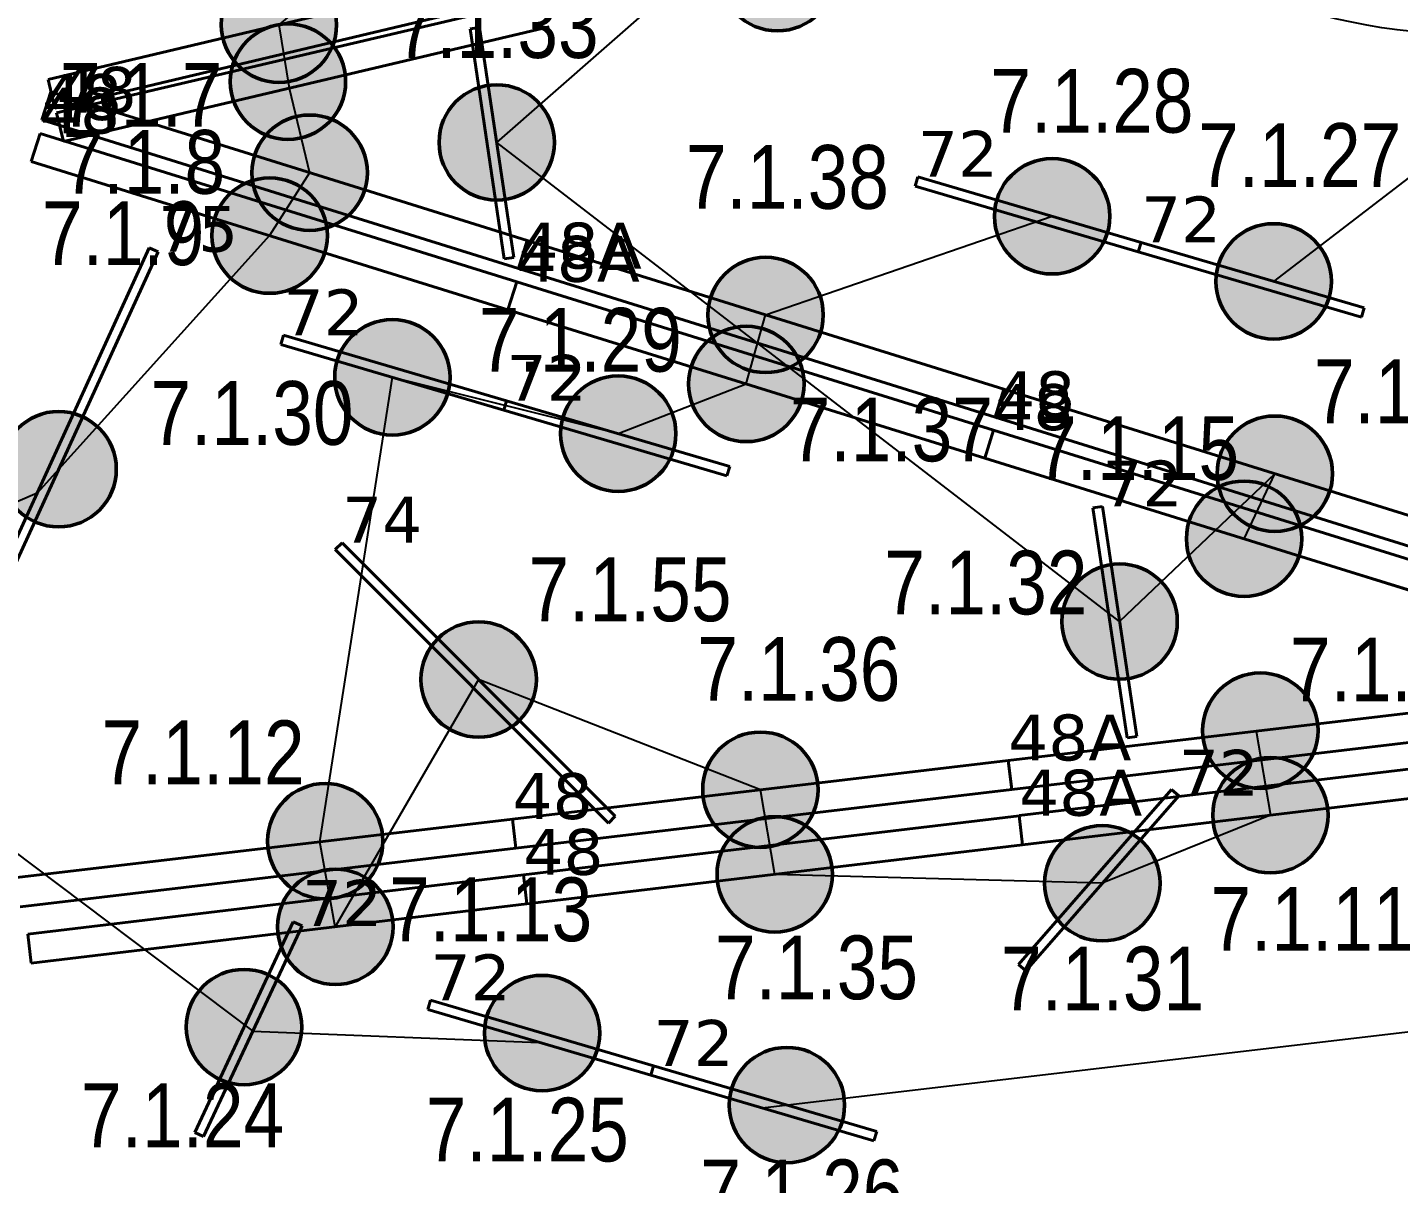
# Model space of a CAD drawing. Header units: millimetres. Extents: x -243740 to 150609, y -473655 to -165121.
# Drawn here: x -8332 to -2954, y -396928 to -392394 of the extents above; entities that cross this region are included whole.
import ezdxf
from ezdxf.enums import TextEntityAlignment as Align

# ---------------------------------------------------------------- set-up
doc = ezdxf.new("R2010")
doc.units = ezdxf.units.MM
doc.layers.add('_Гр.ЩД-1C.10.4.I6.1', color=6, linetype='Continuous')
for name, color, linetype, lineweight in [('_освещение_dali', 3, 'Continuous', 50), ('DLX_FL2_LUM 1', 5, 'Continuous', 40), ('DLX_FL2_LUM 18', 5, 'Continuous', 40), ('DLX_FL2_LUM 24', 5, 'Continuous', 40), ('DLX_FL2_LUM 25', 5, 'Continuous', 40)]:
    doc.layers.add(name, color=color, linetype=linetype, lineweight=lineweight)
doc.layers.add('DLX_FL2_LUM 19', color=7, linetype='Continuous', lineweight=40, true_color=0xf92306)
doc.styles.get("Standard").update_dxf_attribs({"font": 'ARIALN.TTF'})
doc.styles.add('TableTextStyle', font='')
doc.styles.get('TableTextStyle').set_extended_font_data('VERDANA.TTF')
doc.linetypes.add('Truba', pattern='A,3e-05,[4,MSH_7,S=1,R=0,X=0,Y=0],-3.022072', length=3.022102)

# ---------------------------------------------------------------- blocks, each defined once
blk = doc.blocks.new('A$Caabd1818')
at = {"layer": 'DLX_FL2_LUM 1'}
for points in [[(-10565.2, 5121.9, 0), (-10527.6, 5127.5, 0)], [(-10527.6, 5127.5, 0), (-10565.2, 5121.9, 0)], [(-10527.6, 5127.5, 0), (-10565.2, 5121.9, 0)], [(-10565.2, 5121.9, 0), (-10527.6, 5127.5, 0)], [(-10430.8, 4219.9, 0), (-10565.2, 5121.9, 0)], [(-10565.2, 5121.9, 0), (-10565.2, 5121.9, 0)], [(-10565.2, 5121.9, 0), (-10430.8, 4219.9, 0)], [(-10565.2, 5121.9, 0), (-10565.2, 5121.9, 0)], [(-10565.2, 5121.9, 0), (-10430.8, 4219.9, 0)], [(-10430.8, 4219.9, 0), (-10565.2, 5121.9, 0)], [(-10527.6, 5127.5, 0), (-10527.6, 5127.5, 0)], [(-10527.6, 5127.5, 0), (-10393.3, 4225.5, 0)], [(-10393.3, 4225.5, 0), (-10527.6, 5127.5, 0)], [(-10527.6, 5127.5, 0), (-10527.6, 5127.5, 0)], [(-10393.3, 4225.5, 0), (-10527.6, 5127.5, 0)], [(-10527.6, 5127.5, 0), (-10393.3, 4225.5, 0)], [(-8819.1, 4505.4, 0), (-8808.4, 4541.9, 0)], [(-8808.4, 4541.9, 0), (-8819.1, 4505.4, 0)], [(-8808.4, 4541.9, 0), (-8819.1, 4505.4, 0)], [(-8819.1, 4505.4, 0), (-8808.4, 4541.9, 0)], [(-8808.4, 4541.9, 0), (-8808.4, 4541.9, 0)], [(-8808.4, 4541.9, 0), (-7933.4, 4284.6, 0)], [(-7933.4, 4284.6, 0), (-8808.4, 4541.9, 0)], [(-8808.4, 4541.9, 0), (-8808.4, 4541.9, 0)], [(-7933.4, 4284.6, 0), (-8808.4, 4541.9, 0)], [(-8808.4, 4541.9, 0), (-7933.4, 4284.6, 0)], [(-7944.1, 4248.2, 0), (-8819.1, 4505.4, 0)], [(-8819.1, 4505.4, 0), (-8819.1, 4505.4, 0)], [(-8819.1, 4505.4, 0), (-7944.1, 4248.2, 0)], [(-8819.1, 4505.4, 0), (-8819.1, 4505.4, 0)], [(-8819.1, 4505.4, 0), (-7944.1, 4248.2, 0)], [(-7944.1, 4248.2, 0), (-8819.1, 4505.4, 0)], [(-7944.1, 4248.2, 0), (-7933.4, 4284.7, 0)], [(-7933.4, 4284.7, 0), (-7944.1, 4248.2, 0)], [(-7933.4, 4284.7, 0), (-7944.1, 4248.2, 0)], [(-7944.1, 4248.2, 0), (-7933.4, 4284.7, 0)], [(-7933.4, 4284.6, 0), (-7944.1, 4248.2, 0)], [(-7944.1, 4248.2, 0), (-7933.4, 4284.6, 0)], [(-7944.1, 4248.2, 0), (-7933.4, 4284.6, 0)], [(-7933.4, 4284.6, 0), (-7944.1, 4248.2, 0)], [(-7933.4, 4284.7, 0), (-7933.4, 4284.7, 0)], [(-7933.4, 4284.7, 0), (-7058.5, 4027.4, 0)], [(-7058.5, 4027.4, 0), (-7933.4, 4284.7, 0)], [(-7933.4, 4284.7, 0), (-7933.4, 4284.7, 0)], [(-7058.5, 4027.4, 0), (-7933.4, 4284.7, 0)], [(-7933.4, 4284.7, 0), (-7058.5, 4027.4, 0)], [(-7933.4, 4284.6, 0), (-7933.4, 4284.6, 0)], [(-7933.4, 4284.6, 0), (-7933.4, 4284.6, 0)], [(-10393.3, 4225.5, 0), (-10430.8, 4219.9, 0)], [(-10430.8, 4219.9, 0), (-10393.3, 4225.5, 0)], [(-10430.8, 4219.9, 0), (-10393.3, 4225.5, 0)], [(-10393.3, 4225.5, 0), (-10430.8, 4219.9, 0)], [(-10430.8, 4219.9, 0), (-10430.8, 4219.9, 0)], [(-10430.8, 4219.9, 0), (-10430.8, 4219.9, 0)], [(-10393.3, 4225.5, 0), (-10393.3, 4225.5, 0)], [(-10393.3, 4225.5, 0), (-10393.3, 4225.5, 0)], [(-7944.1, 4248.2, 0), (-7944.1, 4248.2, 0)], [(-7944.1, 4248.2, 0), (-7944.1, 4248.2, 0)], [(-7069.2, 3991, 0), (-7944.1, 4248.2, 0)], [(-7944.1, 4248.2, 0), (-7944.1, 4248.2, 0)], [(-7944.1, 4248.2, 0), (-7069.2, 3991, 0)], [(-7944.1, 4248.2, 0), (-7944.1, 4248.2, 0)], [(-7944.1, 4248.2, 0), (-7069.2, 3991, 0)], [(-7069.2, 3991, 0), (-7944.1, 4248.2, 0)], [(-7058.5, 4027.4, 0), (-7069.2, 3991, 0)], [(-7069.2, 3991, 0), (-7058.5, 4027.4, 0)], [(-7069.2, 3991, 0), (-7058.5, 4027.4, 0)], [(-7058.5, 4027.4, 0), (-7069.2, 3991, 0)], [(-7069.2, 3991, 0), (-7069.2, 3991, 0)], [(-7069.2, 3991, 0), (-7069.2, 3991, 0)], [(-7058.5, 4027.4, 0), (-7058.5, 4027.4, 0)], [(-7058.5, 4027.4, 0), (-7058.5, 4027.4, 0)], [(-11307.3, 3884.1, 0), (-11296.6, 3920.5, 0)], [(-11296.6, 3920.5, 0), (-11307.3, 3884.1, 0)], [(-11296.6, 3920.5, 0), (-11307.3, 3884.1, 0)], [(-11307.3, 3884.1, 0), (-11296.6, 3920.5, 0)], [(-10432.4, 3626.8, 0), (-11307.3, 3884.1, 0)], [(-11307.3, 3884.1, 0), (-11307.3, 3884.1, 0)], [(-11307.3, 3884.1, 0), (-10432.4, 3626.8, 0)], [(-11307.3, 3884.1, 0), (-11307.3, 3884.1, 0)], [(-11307.3, 3884.1, 0), (-10432.4, 3626.8, 0)], [(-10432.4, 3626.8, 0), (-11307.3, 3884.1, 0)], [(-11296.6, 3920.5, 0), (-11296.6, 3920.5, 0)], [(-11296.6, 3920.5, 0), (-10421.7, 3663.3, 0)], [(-10421.7, 3663.3, 0), (-11296.6, 3920.5, 0)], [(-11296.6, 3920.5, 0), (-11296.6, 3920.5, 0)], [(-10421.7, 3663.3, 0), (-11296.6, 3920.5, 0)], [(-11296.6, 3920.5, 0), (-10421.7, 3663.3, 0)], [(-10421.7, 3663.3, 0), (-10432.4, 3626.8, 0)], [(-10432.4, 3626.8, 0), (-10421.7, 3663.3, 0)], [(-10432.4, 3626.8, 0), (-10421.7, 3663.3, 0)], [(-10421.7, 3663.3, 0), (-10432.4, 3626.8, 0)], [(-10432.4, 3626.9, 0), (-10421.6, 3663.3, 0)], [(-10421.6, 3663.3, 0), (-10432.4, 3626.9, 0)], [(-10421.6, 3663.3, 0), (-10432.4, 3626.9, 0)], [(-10432.4, 3626.9, 0), (-10421.6, 3663.3, 0)], [(-10421.7, 3663.3, 0), (-10421.7, 3663.3, 0)], [(-10421.7, 3663.3, 0), (-10421.7, 3663.3, 0)], [(-10421.6, 3663.3, 0), (-10421.6, 3663.3, 0)], [(-10421.6, 3663.3, 0), (-9546.7, 3406.1, 0)], [(-9546.7, 3406.1, 0), (-10421.6, 3663.3, 0)], [(-10421.6, 3663.3, 0), (-10421.6, 3663.3, 0)], [(-9546.7, 3406.1, 0), (-10421.6, 3663.3, 0)], [(-10421.6, 3663.3, 0), (-9546.7, 3406.1, 0)], [(-9557.4, 3369.6, 0), (-10432.4, 3626.9, 0)], [(-10432.4, 3626.9, 0), (-10432.4, 3626.9, 0)], [(-10432.4, 3626.9, 0), (-9557.4, 3369.6, 0)], [(-10432.4, 3626.9, 0), (-10432.4, 3626.9, 0)], [(-10432.4, 3626.9, 0), (-9557.4, 3369.6, 0)], [(-9557.4, 3369.6, 0), (-10432.4, 3626.9, 0)], [(-10432.4, 3626.8, 0), (-10432.4, 3626.8, 0)], [(-10432.4, 3626.8, 0), (-10432.4, 3626.8, 0)], [(-9546.7, 3406.1, 0), (-9557.4, 3369.6, 0)], [(-9557.4, 3369.6, 0), (-9546.7, 3406.1, 0)], [(-9557.4, 3369.6, 0), (-9546.7, 3406.1, 0)], [(-9546.7, 3406.1, 0), (-9557.4, 3369.6, 0)], [(-9546.7, 3406.1, 0), (-9546.7, 3406.1, 0)], [(-9546.7, 3406.1, 0), (-9546.7, 3406.1, 0)], [(-9557.4, 3369.6, 0), (-9557.4, 3369.6, 0)], [(-9557.4, 3369.6, 0), (-9557.4, 3369.6, 0)], [(-8122.2, 3243.3, 0), (-8084.6, 3248.9, 0)], [(-8084.6, 3248.9, 0), (-8122.2, 3243.3, 0)], [(-8084.6, 3248.9, 0), (-8122.2, 3243.3, 0)], [(-8122.2, 3243.3, 0), (-8084.6, 3248.9, 0)], [(-7987.9, 2341.2, 0), (-8122.2, 3243.3, 0)], [(-8122.2, 3243.3, 0), (-8122.2, 3243.3, 0)], [(-8122.2, 3243.3, 0), (-7987.9, 2341.2, 0)], [(-8122.2, 3243.3, 0), (-8122.2, 3243.3, 0)], [(-8122.2, 3243.3, 0), (-7987.9, 2341.2, 0)], [(-7987.9, 2341.2, 0), (-8122.2, 3243.3, 0)], [(-8084.6, 3248.9, 0), (-8084.6, 3248.9, 0)], [(-8084.6, 3248.9, 0), (-7950.3, 2346.8, 0)], [(-7950.3, 2346.8, 0), (-8084.6, 3248.9, 0)], [(-8084.6, 3248.9, 0), (-8084.6, 3248.9, 0)], [(-7950.3, 2346.8, 0), (-8084.6, 3248.9, 0)], [(-8084.6, 3248.9, 0), (-7950.3, 2346.8, 0)], [(-7950.3, 2346.8, 0), (-7987.9, 2341.2, 0)], [(-7987.9, 2341.2, 0), (-7950.3, 2346.8, 0)], [(-7987.9, 2341.2, 0), (-7950.3, 2346.8, 0)], [(-7950.3, 2346.8, 0), (-7987.9, 2341.2, 0)], [(-7987.9, 2341.2, 0), (-7987.9, 2341.2, 0)], [(-7987.9, 2341.2, 0), (-7987.9, 2341.2, 0)], [(-7950.3, 2346.8, 0), (-7950.3, 2346.8, 0)], [(-7950.3, 2346.8, 0), (-7950.3, 2346.8, 0)], [(-8414.2, 1453.4, 0), (-7813.7, 2139.8, 0)], [(-7813.7, 2139.8, 0), (-8414.2, 1453.4, 0)], [(-7813.7, 2139.8, 0), (-8414.2, 1453.4, 0)], [(-8414.2, 1453.4, 0), (-7813.7, 2139.8, 0)], [(-7785.1, 2114.8, 0), (-8385.6, 1428.3, 0)], [(-8385.6, 1428.3, 0), (-7785.1, 2114.8, 0)], [(-8385.6, 1428.3, 0), (-7785.1, 2114.8, 0)], [(-7785.1, 2114.8, 0), (-8385.6, 1428.3, 0)], [(-7813.7, 2139.8, 0), (-7813.7, 2139.8, 0)], [(-7813.7, 2139.8, 0), (-7785.1, 2114.8, 0)], [(-7785.1, 2114.8, 0), (-7813.7, 2139.8, 0)], [(-7813.7, 2139.8, 0), (-7813.7, 2139.8, 0)], [(-7785.1, 2114.8, 0), (-7813.7, 2139.8, 0)], [(-7813.7, 2139.8, 0), (-7785.1, 2114.8, 0)], [(-7785.1, 2114.8, 0), (-7785.1, 2114.8, 0)], [(-7785.1, 2114.8, 0), (-7785.1, 2114.8, 0)], [(-11645.2, 794.6, 0), (-11258.4, 1620.5, 0)], [(-11258.4, 1620.5, 0), (-11645.2, 794.6, 0)], [(-11258.4, 1620.5, 0), (-11645.2, 794.6, 0)], [(-11645.2, 794.6, 0), (-11258.4, 1620.5, 0)], [(-11258.4, 1620.5, 0), (-11258.4, 1620.5, 0)], [(-11258.4, 1620.5, 0), (-11224, 1604.4, 0)], [(-11224, 1604.4, 0), (-11258.4, 1620.5, 0)], [(-11258.4, 1620.5, 0), (-11258.4, 1620.5, 0)], [(-11224, 1604.4, 0), (-11258.4, 1620.5, 0)], [(-11258.4, 1620.5, 0), (-11224, 1604.4, 0)], [(-11224, 1604.4, 0), (-11610.8, 778.4, 0)], [(-11610.8, 778.4, 0), (-11224, 1604.4, 0)], [(-11610.8, 778.4, 0), (-11224, 1604.4, 0)], [(-11224, 1604.4, 0), (-11610.8, 778.4, 0)], [(-11224, 1604.4, 0), (-11224, 1604.4, 0)], [(-11224, 1604.4, 0), (-11224, 1604.4, 0)], [(-8385.6, 1428.3, 0), (-8414.2, 1453.4, 0)], [(-8414.2, 1453.4, 0), (-8414.2, 1453.4, 0)], [(-8414.2, 1453.4, 0), (-8385.6, 1428.3, 0)], [(-8414.2, 1453.4, 0), (-8414.2, 1453.4, 0)], [(-8414.2, 1453.4, 0), (-8385.6, 1428.3, 0)], [(-8385.6, 1428.3, 0), (-8414.2, 1453.4, 0)], [(-8385.6, 1428.3, 0), (-8385.6, 1428.3, 0)], [(-8385.6, 1428.3, 0), (-8385.6, 1428.3, 0)], [(-10730.9, 1276.2, 0), (-10720.2, 1312.6, 0)], [(-10720.2, 1312.6, 0), (-10730.9, 1276.2, 0)], [(-10720.2, 1312.6, 0), (-10730.9, 1276.2, 0)], [(-10730.9, 1276.2, 0), (-10720.2, 1312.6, 0)], [(-10720.2, 1312.6, 0), (-10720.2, 1312.6, 0)], [(-10720.2, 1312.6, 0), (-9845.3, 1055.4, 0)], [(-9845.3, 1055.4, 0), (-10720.2, 1312.6, 0)], [(-10720.2, 1312.6, 0), (-10720.2, 1312.6, 0)], [(-9845.3, 1055.4, 0), (-10720.2, 1312.6, 0)], [(-10720.2, 1312.6, 0), (-9845.3, 1055.4, 0)], [(-9856, 1018.9, 0), (-10730.9, 1276.2, 0)], [(-10730.9, 1276.2, 0), (-10730.9, 1276.2, 0)], [(-10730.9, 1276.2, 0), (-9856, 1018.9, 0)], [(-10730.9, 1276.2, 0), (-10730.9, 1276.2, 0)], [(-10730.9, 1276.2, 0), (-9856, 1018.9, 0)], [(-9856, 1018.9, 0), (-10730.9, 1276.2, 0)], [(-9845.3, 1055.4, 0), (-9856, 1018.9, 0)], [(-9856, 1018.9, 0), (-9845.3, 1055.4, 0)], [(-9856, 1018.9, 0), (-9845.3, 1055.4, 0)], [(-9845.3, 1055.4, 0), (-9856, 1018.9, 0)], [(-9856, 1018.8, 0), (-9845.3, 1055.3, 0)], [(-9845.3, 1055.3, 0), (-9856, 1018.8, 0)], [(-9845.3, 1055.3, 0), (-9856, 1018.8, 0)], [(-9856, 1018.8, 0), (-9845.3, 1055.3, 0)], [(-9845.3, 1055.4, 0), (-9845.3, 1055.4, 0)], [(-9845.3, 1055.4, 0), (-9845.3, 1055.4, 0)], [(-9845.3, 1055.3, 0), (-9845.3, 1055.3, 0)], [(-9845.3, 1055.3, 0), (-8970.3, 798.1, 0)], [(-8970.3, 798.1, 0), (-9845.3, 1055.3, 0)], [(-9845.3, 1055.3, 0), (-9845.3, 1055.3, 0)], [(-8970.3, 798.1, 0), (-9845.3, 1055.3, 0)], [(-9845.3, 1055.3, 0), (-8970.3, 798.1, 0)], [(-9856, 1018.9, 0), (-9856, 1018.9, 0)], [(-9856, 1018.9, 0), (-9856, 1018.9, 0)], [(-8981, 761.6, 0), (-9856, 1018.8, 0)], [(-9856, 1018.8, 0), (-9856, 1018.8, 0)], [(-9856, 1018.8, 0), (-8981, 761.6, 0)], [(-9856, 1018.8, 0), (-9856, 1018.8, 0)], [(-9856, 1018.8, 0), (-8981, 761.6, 0)], [(-8981, 761.6, 0), (-9856, 1018.8, 0)], [(-11610.8, 778.4, 0), (-11645.2, 794.6, 0)], [(-11645.2, 794.6, 0), (-11645.2, 794.6, 0)], [(-11645.2, 794.6, 0), (-11610.8, 778.4, 0)], [(-11645.2, 794.6, 0), (-11645.2, 794.6, 0)], [(-11645.2, 794.6, 0), (-11610.8, 778.4, 0)], [(-11610.8, 778.4, 0), (-11645.2, 794.6, 0)], [(-11610.8, 778.4, 0), (-11610.8, 778.4, 0)], [(-11610.8, 778.4, 0), (-11610.8, 778.4, 0)], [(-8970.3, 798.1, 0), (-8981, 761.6, 0)], [(-8981, 761.6, 0), (-8970.3, 798.1, 0)], [(-8981, 761.6, 0), (-8970.3, 798.1, 0)], [(-8970.3, 798.1, 0), (-8981, 761.6, 0)], [(-8981, 761.6, 0), (-8981, 761.6, 0)], [(-8981, 761.6, 0), (-8981, 761.6, 0)], [(-8970.3, 798.1, 0), (-8970.3, 798.1, 0)], [(-8970.3, 798.1, 0), (-8970.3, 798.1, 0)]]:
    blk.add_polyline3d(points, dxfattribs=at)
at = {"layer": 'DLX_FL2_LUM 18'}
for points in [[(-10315.1, 5376.3, 0), (-12219.9, 4923, 0)], [(-12219.9, 4923, 0), (-10315.1, 5376.3, 0)], [(-10315.1, 5376.3, 0), (-12219.9, 4923, 0)], [(-12219.9, 4923, 0), (-10315.1, 5376.3, 0)], [(-12193.2, 4811.1, 0), (-10288.4, 5264.5, 0)], [(-10288.4, 5264.5, 0), (-12193.2, 4811.1, 0)], [(-10288.4, 5264.5, 0), (-12193.2, 4811.1, 0)], [(-12193.2, 4811.1, 0), (-10288.4, 5264.5, 0)], [(-12186.6, 4792.7, 0), (-10280.8, 5241.5, 0)], [(-10280.8, 5241.5, 0), (-12186.6, 4792.7, 0)], [(-10280.8, 5241.5, 0), (-12186.6, 4792.7, 0)], [(-12186.6, 4792.7, 0), (-10280.8, 5241.5, 0)], [(-10254.4, 5129.6, 0), (-12160.3, 4680.7, 0)], [(-12160.3, 4680.7, 0), (-10254.4, 5129.6, 0)], [(-10254.4, 5129.6, 0), (-12160.3, 4680.7, 0)], [(-12160.3, 4680.7, 0), (-10254.4, 5129.6, 0)], [(-12219.9, 4923, 0), (-12193.2, 4811.1, 0)], [(-12219.9, 4923, 0), (-12219.9, 4923, 0)], [(-12219.9, 4923, 0), (-12193.2, 4811.1, 0)], [(-12193.2, 4811.1, 0), (-12219.9, 4923, 0)], [(-12193.2, 4811.1, 0), (-12219.9, 4923, 0)], [(-12219.9, 4923, 0), (-12219.9, 4923, 0)], [(-12209.9, 4874.4, 0), (-12244.2, 4764.6, 0)], [(-12209.9, 4874.4, 0), (-12244.2, 4764.6, 0)], [(-12244.2, 4764.6, 0), (-12209.9, 4874.4, 0)], [(-12244.2, 4764.6, 0), (-12209.9, 4874.4, 0)], [(-10340.7, 4291.6, 0), (-12209.9, 4874.4, 0)], [(-12209.9, 4874.4, 0), (-12209.9, 4874.4, 0)], [(-12209.9, 4874.4, 0), (-10340.7, 4291.6, 0)], [(-10340.7, 4291.6, 0), (-12209.9, 4874.4, 0)], [(-12209.9, 4874.4, 0), (-12209.9, 4874.4, 0)], [(-12209.9, 4874.4, 0), (-10340.7, 4291.6, 0)], [(-12193.2, 4811.1, 0), (-12193.2, 4811.1, 0)], [(-12193.2, 4811.1, 0), (-12193.2, 4811.1, 0)], [(-12160.3, 4680.7, 0), (-12186.6, 4792.7, 0)], [(-12160.3, 4680.7, 0), (-12186.6, 4792.7, 0)], [(-12186.6, 4792.7, 0), (-12186.6, 4792.7, 0)], [(-12186.6, 4792.7, 0), (-12160.3, 4680.7, 0)], [(-12186.6, 4792.7, 0), (-12160.3, 4680.7, 0)], [(-12186.6, 4792.7, 0), (-12186.6, 4792.7, 0)], [(-12244.2, 4764.6, 0), (-10374.9, 4181.8, 0)], [(-12244.2, 4764.6, 0), (-12244.2, 4764.6, 0)], [(-10374.9, 4181.8, 0), (-12244.2, 4764.6, 0)], [(-10374.9, 4181.8, 0), (-12244.2, 4764.6, 0)], [(-12244.2, 4764.6, 0), (-12244.2, 4764.6, 0)], [(-12244.2, 4764.6, 0), (-10374.9, 4181.8, 0)], [(-12286, 4601.9, 0), (-12251.9, 4711.7, 0)], [(-12286, 4601.9, 0), (-12251.9, 4711.7, 0)], [(-12251.9, 4711.7, 0), (-12286, 4601.9, 0)], [(-12251.9, 4711.7, 0), (-12286, 4601.9, 0)], [(-12251.9, 4711.7, 0), (-10382.2, 4130.2, 0)], [(-12251.9, 4711.7, 0), (-12251.9, 4711.7, 0)], [(-10382.2, 4130.2, 0), (-12251.9, 4711.7, 0)], [(-10382.2, 4130.2, 0), (-12251.9, 4711.7, 0)], [(-12251.9, 4711.7, 0), (-12251.9, 4711.7, 0)], [(-12251.9, 4711.7, 0), (-10382.2, 4130.2, 0)], [(-12160.3, 4680.7, 0), (-12160.3, 4680.7, 0)], [(-12160.3, 4680.7, 0), (-12160.3, 4680.7, 0)], [(-10416.4, 4020.4, 0), (-12286, 4601.9, 0)], [(-12286, 4601.9, 0), (-12286, 4601.9, 0)], [(-12286, 4601.9, 0), (-10416.4, 4020.4, 0)], [(-10416.4, 4020.4, 0), (-12286, 4601.9, 0)], [(-12286, 4601.9, 0), (-12286, 4601.9, 0)], [(-12286, 4601.9, 0), (-10416.4, 4020.4, 0)], [(-10374.9, 4181.8, 0), (-10340.7, 4291.6, 0)], [(-10340.7, 4291.6, 0), (-10374.9, 4181.8, 0)], [(-10340.7, 4291.6, 0), (-10374.9, 4181.8, 0)], [(-10374.9, 4181.8, 0), (-10340.7, 4291.6, 0)], [(-10340.7, 4291.6, 0), (-10340.7, 4291.6, 0)], [(-10340.7, 4291.6, 0), (-10340.7, 4291.6, 0)], [(-10374.9, 4181.8, 0), (-10374.9, 4181.8, 0)], [(-10374.9, 4181.8, 0), (-10374.9, 4181.8, 0)], [(-10382.2, 4130.2, 0), (-10416.4, 4020.4, 0)], [(-10416.4, 4020.4, 0), (-10382.2, 4130.2, 0)], [(-10416.4, 4020.4, 0), (-10382.2, 4130.2, 0)], [(-10382.2, 4130.2, 0), (-10416.4, 4020.4, 0)], [(-10382.2, 4130.2, 0), (-10382.2, 4130.2, 0)], [(-10382.2, 4130.2, 0), (-10382.2, 4130.2, 0)], [(-10416.4, 4020.4, 0), (-10416.4, 4020.4, 0)], [(-10416.4, 4020.4, 0), (-10416.4, 4020.4, 0)], [(-8471.4, 3708.8, 0), (-8505.7, 3599, 0)], [(-8471.4, 3708.8, 0), (-8505.7, 3599, 0)], [(-8505.7, 3599, 0), (-8471.4, 3708.8, 0)], [(-8505.7, 3599, 0), (-8471.4, 3708.8, 0)], [(-6602.2, 3125.9, 0), (-8471.4, 3708.8, 0)], [(-8471.4, 3708.8, 0), (-8471.4, 3708.8, 0)], [(-8471.4, 3708.8, 0), (-6602.2, 3125.9, 0)], [(-6602.2, 3125.9, 0), (-8471.4, 3708.8, 0)], [(-8471.4, 3708.8, 0), (-8471.4, 3708.8, 0)], [(-8471.4, 3708.8, 0), (-6602.2, 3125.9, 0)], [(-8505.7, 3599, 0), (-6636.4, 3016.2, 0)], [(-8505.7, 3599, 0), (-8505.7, 3599, 0)], [(-6636.4, 3016.2, 0), (-8505.7, 3599, 0)], [(-6636.4, 3016.2, 0), (-8505.7, 3599, 0)], [(-8505.7, 3599, 0), (-8505.7, 3599, 0)], [(-8505.7, 3599, 0), (-6636.4, 3016.2, 0)], [(-8546.7, 3438.8, 0), (-8512.6, 3548.6, 0)], [(-8546.7, 3438.8, 0), (-8512.6, 3548.6, 0)], [(-8512.6, 3548.6, 0), (-8546.7, 3438.8, 0)], [(-8512.6, 3548.6, 0), (-8546.7, 3438.8, 0)], [(-8512.6, 3548.6, 0), (-6642.9, 2967.1, 0)], [(-8512.6, 3548.6, 0), (-8512.6, 3548.6, 0)], [(-6642.9, 2967.1, 0), (-8512.6, 3548.6, 0)], [(-6642.9, 2967.1, 0), (-8512.6, 3548.6, 0)], [(-8512.6, 3548.6, 0), (-8512.6, 3548.6, 0)], [(-8512.6, 3548.6, 0), (-6642.9, 2967.1, 0)], [(-6677.1, 2857.3, 0), (-8546.7, 3438.8, 0)], [(-8546.7, 3438.8, 0), (-8546.7, 3438.8, 0)], [(-8546.7, 3438.8, 0), (-6677.1, 2857.3, 0)], [(-6677.1, 2857.3, 0), (-8546.7, 3438.8, 0)], [(-8546.7, 3438.8, 0), (-8546.7, 3438.8, 0)], [(-8546.7, 3438.8, 0), (-6677.1, 2857.3, 0)], [(-6509.7, 2483, 0), (-8454.2, 2253.1, 0)], [(-8454.2, 2253.1, 0), (-6509.7, 2483, 0)], [(-6509.7, 2483, 0), (-8454.2, 2253.1, 0)], [(-8454.2, 2253.1, 0), (-6509.7, 2483, 0)], [(-8440.7, 2138.9, 0), (-6496.2, 2368.7, 0)], [(-6496.2, 2368.7, 0), (-8440.7, 2138.9, 0)], [(-6496.2, 2368.7, 0), (-8440.7, 2138.9, 0)], [(-8440.7, 2138.9, 0), (-6496.2, 2368.7, 0)], [(-6467.5, 2268.6, 0), (-8411.7, 2036.6, 0)], [(-8411.7, 2036.6, 0), (-6467.5, 2268.6, 0)], [(-6467.5, 2268.6, 0), (-8411.7, 2036.6, 0)], [(-8411.7, 2036.6, 0), (-6467.5, 2268.6, 0)], [(-8454.2, 2253.1, 0), (-8440.7, 2138.9, 0)], [(-8454.2, 2253.1, 0), (-8454.2, 2253.1, 0)], [(-8454.2, 2253.1, 0), (-8440.7, 2138.9, 0)], [(-8440.7, 2138.9, 0), (-8454.2, 2253.1, 0)], [(-8440.7, 2138.9, 0), (-8454.2, 2253.1, 0)], [(-8454.2, 2253.1, 0), (-8454.2, 2253.1, 0)], [(-8398.1, 1922.4, 0), (-6453.9, 2154.4, 0)], [(-6453.9, 2154.4, 0), (-8398.1, 1922.4, 0)], [(-6453.9, 2154.4, 0), (-8398.1, 1922.4, 0)], [(-8398.1, 1922.4, 0), (-6453.9, 2154.4, 0)], [(-8440.7, 2138.9, 0), (-8440.7, 2138.9, 0)], [(-8440.7, 2138.9, 0), (-8440.7, 2138.9, 0)], [(-10398.6, 2023.4, 0), (-12343.1, 1793.5, 0)], [(-12343.1, 1793.5, 0), (-10398.6, 2023.4, 0)], [(-10398.6, 2023.4, 0), (-12343.1, 1793.5, 0)], [(-12343.1, 1793.5, 0), (-10398.6, 2023.4, 0)], [(-10385.1, 1909.1, 0), (-10398.6, 2023.4, 0)], [(-10398.6, 2023.4, 0), (-10385.1, 1909.1, 0)], [(-10398.6, 2023.4, 0), (-10398.6, 2023.4, 0)], [(-10398.6, 2023.4, 0), (-10385.1, 1909.1, 0)], [(-10385.1, 1909.1, 0), (-10398.6, 2023.4, 0)], [(-10398.6, 2023.4, 0), (-10398.6, 2023.4, 0)], [(-8411.7, 2036.6, 0), (-8398.1, 1922.4, 0)], [(-8411.7, 2036.6, 0), (-8411.7, 2036.6, 0)], [(-8411.7, 2036.6, 0), (-8398.1, 1922.4, 0)], [(-8398.1, 1922.4, 0), (-8411.7, 2036.6, 0)], [(-8398.1, 1922.4, 0), (-8411.7, 2036.6, 0)], [(-8411.7, 2036.6, 0), (-8411.7, 2036.6, 0)], [(-12329.6, 1679.3, 0), (-10385.1, 1909.1, 0)], [(-10385.1, 1909.1, 0), (-12329.6, 1679.3, 0)], [(-10385.1, 1909.1, 0), (-12329.6, 1679.3, 0)], [(-12329.6, 1679.3, 0), (-10385.1, 1909.1, 0)], [(-10385.1, 1909.1, 0), (-10385.1, 1909.1, 0)], [(-10385.1, 1909.1, 0), (-10385.1, 1909.1, 0)], [(-8398.1, 1922.4, 0), (-8398.1, 1922.4, 0)], [(-8398.1, 1922.4, 0), (-8398.1, 1922.4, 0)], [(-10355.9, 1804.5, 0), (-12300.1, 1572.5, 0)], [(-12300.1, 1572.5, 0), (-10355.9, 1804.5, 0)], [(-10355.9, 1804.5, 0), (-12300.1, 1572.5, 0)], [(-12300.1, 1572.5, 0), (-10355.9, 1804.5, 0)], [(-10342.3, 1690.3, 0), (-10355.9, 1804.5, 0)], [(-10355.9, 1804.5, 0), (-10342.3, 1690.3, 0)], [(-10355.9, 1804.5, 0), (-10355.9, 1804.5, 0)], [(-10355.9, 1804.5, 0), (-10342.3, 1690.3, 0)], [(-10342.3, 1690.3, 0), (-10355.9, 1804.5, 0)], [(-10355.9, 1804.5, 0), (-10355.9, 1804.5, 0)], [(-12286.5, 1458.3, 0), (-10342.3, 1690.3, 0)], [(-10342.3, 1690.3, 0), (-12286.5, 1458.3, 0)], [(-10342.3, 1690.3, 0), (-12286.5, 1458.3, 0)], [(-12286.5, 1458.3, 0), (-10342.3, 1690.3, 0)], [(-10342.3, 1690.3, 0), (-10342.3, 1690.3, 0)], [(-10342.3, 1690.3, 0), (-10342.3, 1690.3, 0)], [(-12300.1, 1572.5, 0), (-12286.5, 1458.3, 0)], [(-12300.1, 1572.5, 0), (-12300.1, 1572.5, 0)], [(-12300.1, 1572.5, 0), (-12286.5, 1458.3, 0)], [(-12286.5, 1458.3, 0), (-12300.1, 1572.5, 0)], [(-12286.5, 1458.3, 0), (-12300.1, 1572.5, 0)], [(-12300.1, 1572.5, 0), (-12300.1, 1572.5, 0)], [(-12286.5, 1458.3, 0), (-12286.5, 1458.3, 0)], [(-12286.5, 1458.3, 0), (-12286.5, 1458.3, 0)]]:
    blk.add_polyline3d(points, dxfattribs=at)
at = {"layer": 'DLX_FL2_LUM 19'}
for points in [[(-10340.7, 4291.7, 0), (-10374.9, 4181.9, 0)], [(-10340.7, 4291.7, 0), (-10374.9, 4181.9, 0)], [(-10374.9, 4181.9, 0), (-10340.7, 4291.7, 0)], [(-10374.9, 4181.9, 0), (-10340.7, 4291.7, 0)], [(-8471.4, 3708.8, 0), (-10340.7, 4291.7, 0)], [(-10340.7, 4291.7, 0), (-10340.7, 4291.7, 0)], [(-10340.7, 4291.7, 0), (-8471.4, 3708.8, 0)], [(-8471.4, 3708.8, 0), (-10340.7, 4291.7, 0)], [(-10340.7, 4291.7, 0), (-10340.7, 4291.7, 0)], [(-10340.7, 4291.7, 0), (-8471.4, 3708.8, 0)], [(-10374.9, 4181.9, 0), (-8505.7, 3599, 0)], [(-10374.9, 4181.9, 0), (-10374.9, 4181.9, 0)], [(-8505.7, 3599, 0), (-10374.9, 4181.9, 0)], [(-8505.7, 3599, 0), (-10374.9, 4181.9, 0)], [(-10374.9, 4181.9, 0), (-10374.9, 4181.9, 0)], [(-10374.9, 4181.9, 0), (-8505.7, 3599, 0)], [(-10416.4, 4020.4, 0), (-10382.2, 4130.2, 0)], [(-10416.4, 4020.4, 0), (-10382.2, 4130.2, 0)], [(-10382.2, 4130.2, 0), (-10416.4, 4020.4, 0)], [(-10382.2, 4130.2, 0), (-10416.4, 4020.4, 0)], [(-10382.2, 4130.2, 0), (-8512.6, 3548.7, 0)], [(-10382.2, 4130.2, 0), (-10382.2, 4130.2, 0)], [(-8512.6, 3548.7, 0), (-10382.2, 4130.2, 0)], [(-8512.6, 3548.7, 0), (-10382.2, 4130.2, 0)], [(-10382.2, 4130.2, 0), (-10382.2, 4130.2, 0)], [(-10382.2, 4130.2, 0), (-8512.6, 3548.7, 0)], [(-8546.7, 3438.9, 0), (-10416.4, 4020.4, 0)], [(-10416.4, 4020.4, 0), (-10416.4, 4020.4, 0)], [(-10416.4, 4020.4, 0), (-8546.7, 3438.9, 0)], [(-8546.7, 3438.9, 0), (-10416.4, 4020.4, 0)], [(-10416.4, 4020.4, 0), (-10416.4, 4020.4, 0)], [(-10416.4, 4020.4, 0), (-8546.7, 3438.9, 0)], [(-8505.7, 3599, 0), (-8471.4, 3708.8, 0)], [(-8471.4, 3708.8, 0), (-8505.7, 3599, 0)], [(-8471.4, 3708.8, 0), (-8505.7, 3599, 0)], [(-8505.7, 3599, 0), (-8471.4, 3708.8, 0)], [(-8471.4, 3708.8, 0), (-8471.4, 3708.8, 0)], [(-8471.4, 3708.8, 0), (-8471.4, 3708.8, 0)], [(-8505.7, 3599, 0), (-8505.7, 3599, 0)], [(-8505.7, 3599, 0), (-8505.7, 3599, 0)], [(-8512.6, 3548.7, 0), (-8546.7, 3438.9, 0)], [(-8546.7, 3438.9, 0), (-8512.6, 3548.7, 0)], [(-8546.7, 3438.9, 0), (-8512.6, 3548.7, 0)], [(-8512.6, 3548.7, 0), (-8546.7, 3438.9, 0)], [(-8512.6, 3548.7, 0), (-8512.6, 3548.7, 0)], [(-8512.6, 3548.7, 0), (-8512.6, 3548.7, 0)], [(-8546.7, 3438.9, 0), (-8546.7, 3438.9, 0)], [(-8546.7, 3438.9, 0), (-8546.7, 3438.9, 0)], [(-8454.2, 2253.1, 0), (-10398.6, 2023.3, 0)], [(-10398.6, 2023.3, 0), (-8454.2, 2253.1, 0)], [(-8454.2, 2253.1, 0), (-10398.6, 2023.3, 0)], [(-10398.6, 2023.3, 0), (-8454.2, 2253.1, 0)], [(-8440.7, 2138.9, 0), (-8454.2, 2253.1, 0)], [(-8454.2, 2253.1, 0), (-8440.7, 2138.9, 0)], [(-8454.2, 2253.1, 0), (-8454.2, 2253.1, 0)], [(-8454.2, 2253.1, 0), (-8440.7, 2138.9, 0)], [(-8440.7, 2138.9, 0), (-8454.2, 2253.1, 0)], [(-8454.2, 2253.1, 0), (-8454.2, 2253.1, 0)], [(-10385.1, 1909.1, 0), (-8440.7, 2138.9, 0)], [(-8440.7, 2138.9, 0), (-10385.1, 1909.1, 0)], [(-8440.7, 2138.9, 0), (-10385.1, 1909.1, 0)], [(-10385.1, 1909.1, 0), (-8440.7, 2138.9, 0)], [(-8440.7, 2138.9, 0), (-8440.7, 2138.9, 0)], [(-8440.7, 2138.9, 0), (-8440.7, 2138.9, 0)], [(-10398.6, 2023.3, 0), (-10385.1, 1909.1, 0)], [(-10398.6, 2023.3, 0), (-10398.6, 2023.3, 0)], [(-10398.6, 2023.3, 0), (-10385.1, 1909.1, 0)], [(-10385.1, 1909.1, 0), (-10398.6, 2023.3, 0)], [(-10385.1, 1909.1, 0), (-10398.6, 2023.3, 0)], [(-10398.6, 2023.3, 0), (-10398.6, 2023.3, 0)], [(-8411.7, 2036.5, 0), (-10355.9, 1804.5, 0)], [(-10355.9, 1804.5, 0), (-8411.7, 2036.5, 0)], [(-8411.7, 2036.5, 0), (-10355.9, 1804.5, 0)], [(-10355.9, 1804.5, 0), (-8411.7, 2036.5, 0)], [(-8398.1, 1922.4, 0), (-8411.7, 2036.5, 0)], [(-8411.7, 2036.5, 0), (-8398.1, 1922.4, 0)], [(-8411.7, 2036.5, 0), (-8411.7, 2036.5, 0)], [(-8411.7, 2036.5, 0), (-8398.1, 1922.4, 0)], [(-8398.1, 1922.4, 0), (-8411.7, 2036.5, 0)], [(-8411.7, 2036.5, 0), (-8411.7, 2036.5, 0)], [(-10385.1, 1909.1, 0), (-10385.1, 1909.1, 0)], [(-10385.1, 1909.1, 0), (-10385.1, 1909.1, 0)], [(-10342.3, 1690.3, 0), (-8398.1, 1922.4, 0)], [(-8398.1, 1922.4, 0), (-10342.3, 1690.3, 0)], [(-8398.1, 1922.4, 0), (-10342.3, 1690.3, 0)], [(-10342.3, 1690.3, 0), (-8398.1, 1922.4, 0)], [(-8398.1, 1922.4, 0), (-8398.1, 1922.4, 0)], [(-8398.1, 1922.4, 0), (-8398.1, 1922.4, 0)], [(-10355.9, 1804.5, 0), (-10342.3, 1690.3, 0)], [(-10355.9, 1804.5, 0), (-10355.9, 1804.5, 0)], [(-10355.9, 1804.5, 0), (-10342.3, 1690.3, 0)], [(-10342.3, 1690.3, 0), (-10355.9, 1804.5, 0)], [(-10342.3, 1690.3, 0), (-10355.9, 1804.5, 0)], [(-10355.9, 1804.5, 0), (-10355.9, 1804.5, 0)], [(-10342.3, 1690.3, 0), (-10342.3, 1690.3, 0)], [(-10342.3, 1690.3, 0), (-10342.3, 1690.3, 0)]]:
    blk.add_polyline3d(points, dxfattribs=at)
at = {"layer": 'DLX_FL2_LUM 24'}
for points in [[(-12703.7, 2339.5, 0), (-11823.5, 4263.7, 0)], [(-11823.5, 4263.7, 0), (-12703.7, 2339.5, 0)], [(-11823.5, 4263.7, 0), (-12703.7, 2339.5, 0)], [(-12703.7, 2339.5, 0), (-11823.5, 4263.7, 0)], [(-11823.5, 4263.7, 0), (-11823.5, 4263.7, 0)], [(-11823.5, 4263.7, 0), (-11788.9, 4247.9, 0)], [(-11788.9, 4247.9, 0), (-11823.5, 4263.7, 0)], [(-11823.5, 4263.7, 0), (-11823.5, 4263.7, 0)], [(-11788.9, 4247.9, 0), (-11823.5, 4263.7, 0)], [(-11823.5, 4263.7, 0), (-11788.9, 4247.9, 0)], [(-11788.9, 4247.9, 0), (-12669.1, 2323.7, 0)], [(-12669.1, 2323.7, 0), (-11788.9, 4247.9, 0)], [(-12669.1, 2323.7, 0), (-11788.9, 4247.9, 0)], [(-11788.9, 4247.9, 0), (-12669.1, 2323.7, 0)], [(-11788.9, 4247.9, 0), (-11788.9, 4247.9, 0)], [(-11788.9, 4247.9, 0), (-11788.9, 4247.9, 0)]]:
    blk.add_polyline3d(points, dxfattribs=at)
at = {"layer": 'DLX_FL2_LUM 25'}
for points in [[(-11093.9, 3080.1, 0), (-11067, 3106.9, 0)], [(-11067, 3106.9, 0), (-11093.9, 3080.1, 0)], [(-11067, 3106.9, 0), (-11093.9, 3080.1, 0)], [(-11093.9, 3080.1, 0), (-11067, 3106.9, 0)], [(-10022.7, 2007.3, 0), (-11093.9, 3080.1, 0)], [(-11093.9, 3080.1, 0), (-11093.9, 3080.1, 0)], [(-11093.9, 3080.1, 0), (-10022.7, 2007.3, 0)], [(-11093.9, 3080.1, 0), (-11093.9, 3080.1, 0)], [(-11093.9, 3080.1, 0), (-10022.7, 2007.3, 0)], [(-10022.7, 2007.3, 0), (-11093.9, 3080.1, 0)], [(-11067, 3106.9, 0), (-11067, 3106.9, 0)], [(-11067, 3106.9, 0), (-9995.8, 2034.2, 0)], [(-9995.8, 2034.2, 0), (-11067, 3106.9, 0)], [(-11067, 3106.9, 0), (-11067, 3106.9, 0)], [(-9995.8, 2034.2, 0), (-11067, 3106.9, 0)], [(-11067, 3106.9, 0), (-9995.8, 2034.2, 0)], [(-9995.8, 2034.2, 0), (-10022.7, 2007.3, 0)], [(-10022.7, 2007.3, 0), (-9995.8, 2034.2, 0)], [(-10022.7, 2007.3, 0), (-9995.8, 2034.2, 0)], [(-9995.8, 2034.2, 0), (-10022.7, 2007.3, 0)], [(-10022.7, 2007.3, 0), (-10022.7, 2007.3, 0)], [(-10022.7, 2007.3, 0), (-10022.7, 2007.3, 0)], [(-9995.8, 2034.2, 0), (-9995.8, 2034.2, 0)], [(-9995.8, 2034.2, 0), (-9995.8, 2034.2, 0)]]:
    blk.add_polyline3d(points, dxfattribs=at)
blk = doc.blocks.new('A$Cab2378fa')
at = {"lineweight": 25, "true_color": 0xfff5f5}
h = blk.add_hatch(color=7, dxfattribs=at)
h.dxf.hatch_style = 1
h.paths.add_polyline_path([(0, 0), (-141.6, -170.3, 0.174923), (3, -222.4, 0.197808), (162.3, -156.8)])
h.paths.add_polyline_path([(-163.2, 157.6), (0, 0), (147.8, 177.8, 0.175398), (3, 230.2, 0.209014)])
at = {"lineweight": 25}
h = blk.add_hatch(color=0, dxfattribs=at)
h.paths.add_polyline_path([(162.3, -156.8, 0.442338), (147.8, 177.8), (0, 0)])
h.paths.add_polyline_path([(-141.6, -170.3), (0, 0), (-163.2, 157.6, 0.430096)])
blk.add_circle((3, 3.9), 226.3)

msp = doc.modelspace()

# ---------------------------------------------------------------- linework, layer by layer
at = {"layer": '_Гр.ЩД-1C.10.4.I6.1', "ltscale": 100}
for points in [[(-1464.5, -390067.1), (-3840, -391062.6), (-3840, -391062.6), (-5527.2, -389998.5), (-7839.2, -390021), (-7635.5, -391521.5), (-5784.4, -391060.1), (-7345.2, -392383.4), (-7305.6, -392632.6), (-7224.6, -392964), (-7381.5, -393210.6), (-8293.9, -394220.2), (-9538.6, -394756.7), (-7447.7, -396330.4), (-6323.8, -396374.3), (-5448.8, -396631.6), (-2485.3, -396281.6)], [(-2082.6, -394854.1), (-3559.5, -394399.4), (-3439.1, -394144.4), (-4047.8, -394723.9), (-6490.7, -392845.3), (-5448.7, -391932), (-5407.1, -392185.6), (-3425.9, -391719.1), (-3488.2, -391465.4), (-1583.4, -391012)], [(-1812.5, -394951.1), (-3512.2, -395153.8), (-3456.3, -395483.4), (-4115.7, -395750.2), (-5400.5, -395715.4), (-5456.7, -395383.6), (-6561.7, -394951.2), (-7123.9, -395921.2), (-7185.2, -395587.8), (-6900.2, -393766.3), (-6014.5, -393987.1), (-5511.9, -393792.2), (-5436.4, -393521.5), (-4312.3, -393134.7), (-3443.4, -393390.1), (-2116.6, -392374.1)]]:
    msp.add_lwpolyline(points, dxfattribs=at)
at = {"layer": 'Defpoints', "color": 3, "ltscale": 100}
msp.add_circle((-2655.3, -390034.1), 2388.6, dxfattribs=at)

# ---------------------------------------------------------------- block references
at = {"layer": '_освещение_dali', "color": 5, "ltscale": 100}
for p in [(-5392.9, -392185.5), (-7348.1, -392387.3), (-7312.7, -392610.8), (-6493.7, -392849.2), (-7227.6, -392967.9), (-4315.3, -393138.6), (-7384.5, -393214.5), (-3446.4, -393394), (-6903.1, -393770.3), (-6017.4, -393991), (-8212.2, -394130.5), (-3442, -394148.3), (-3562.5, -394403.3), (-4050.7, -394727.9), (-6564.7, -394955.1), (-3498.8, -395155.7), (-3459.3, -395487.3), (-7166.6, -395589.2), (-4118.6, -395754.1), (-7126.9, -395925.1), (-7485.1, -396318.2), (-6316, -396341.7), (-5355.6, -396624.1)]:
    msp.add_blockref('A$Cab2378fa', p, dxfattribs=at)
at = {"layer": '_освещение_dali', "color": 1, "ltscale": 100}
for p in [(-5439.3, -393525.5), (-5514.8, -393796.1), (-5459.7, -395387.5), (-5403.5, -395719.4)]:
    msp.add_blockref('A$Cab2378fa', p, dxfattribs=at)
at = {"layer": 'Defpoints', "linetype": 'Truba', "ltscale": 100}
msp.add_blockref('A$Caabd1818', (3969.7, -397521.8), dxfattribs=at)

# ---------------------------------------------------------------- texts
at = {"layer": '_Гр.ЩД-1C.10.4.I6.1', "ltscale": 100}
for s, p in [('7.1.33', (-6489.4, -392589)), ('7.1.7', (-7885.2, -392858.6)), ('7.1.28', (-4156.4, -392881.8)), ('7.1.8', (-7874.7, -393121.5)), ('7.1.27', (-3341.3, -393094.8)), ('7.1.38', (-5350.7, -393180.5)), ('7.1.9', (-7956.2, -393401.2)), ('7.1.29', (-6163.1, -393819)), ('7.1.14', (-2887.6, -394021.2)), ('7.1.30', (-7450.8, -394106.1)), ('7.1.37', (-4943.1, -394170.7)), ('7.1.15', (-3977.2, -394243.9)), ('7.1.55', (-5968.2, -394797.7)), ('7.1.32', (-4572.2, -394770.9)), ('7.1.36', (-5305.8, -395109.9)), ('7.1.10', (-2981.4, -395111.9)), ('7.1.12', (-7642.7, -395436.9)), ('7.1.13', (-6514.5, -396052.5)), ('7.1.11', (-3293, -396090)), ('7.1.35', (-5236.7, -396280.2)), ('7.1.31', (-4114.5, -396323.7)), ('7.1.24', (-7723, -396860.3)), ('7.1.25', (-6370.9, -396916.3)), ('7.1.26', (-5294.1, -397158.6))]:
    msp.add_text(s, height=250, dxfattribs=at).set_placement(p, align=Align.BOTTOM_CENTER)
at = {"layer": '_освещение_dali', "color": 21, "true_color": 0xff9e7e, "style": 'TableTextStyle'}
for s, p in [('48', (-8274.5, -392757.1)), ('48', (-8217, -392729.1)), ('48', (-8282.2, -392810.1)), ('72', (-4838.7, -392979.8)), ('72', (-3963.8, -393237.1)), ('75', (-7819.2, -393273.9)), ('48А', (-6405.2, -393339.9)), ('48А', (-6412.5, -393391.6)), ('72', (-7326.9, -393601.2)), ('72', (-6452, -393858.4)), ('48', (-4536, -393922.7)), ('48', (-4542.9, -393973.1)), ('72', (-4114.9, -394272.8)), ('74', (-7097.3, -394414.8)), ('48А', (-4484.5, -395268.6)), ('72', (-3815.4, -395407)), ('48', (-6428.9, -395498.4)), ('48А', (-4442, -395485.2)), ('48', (-6386.2, -395717.2)), ('72', (-7254.3, -395917.4)), ('72', (-6750.5, -396209.2)), ('72', (-5875.6, -396466.4))]:
    msp.add_text(s, height=180, dxfattribs=at).set_placement(p)

doc.saveas('drawing.dxf')
